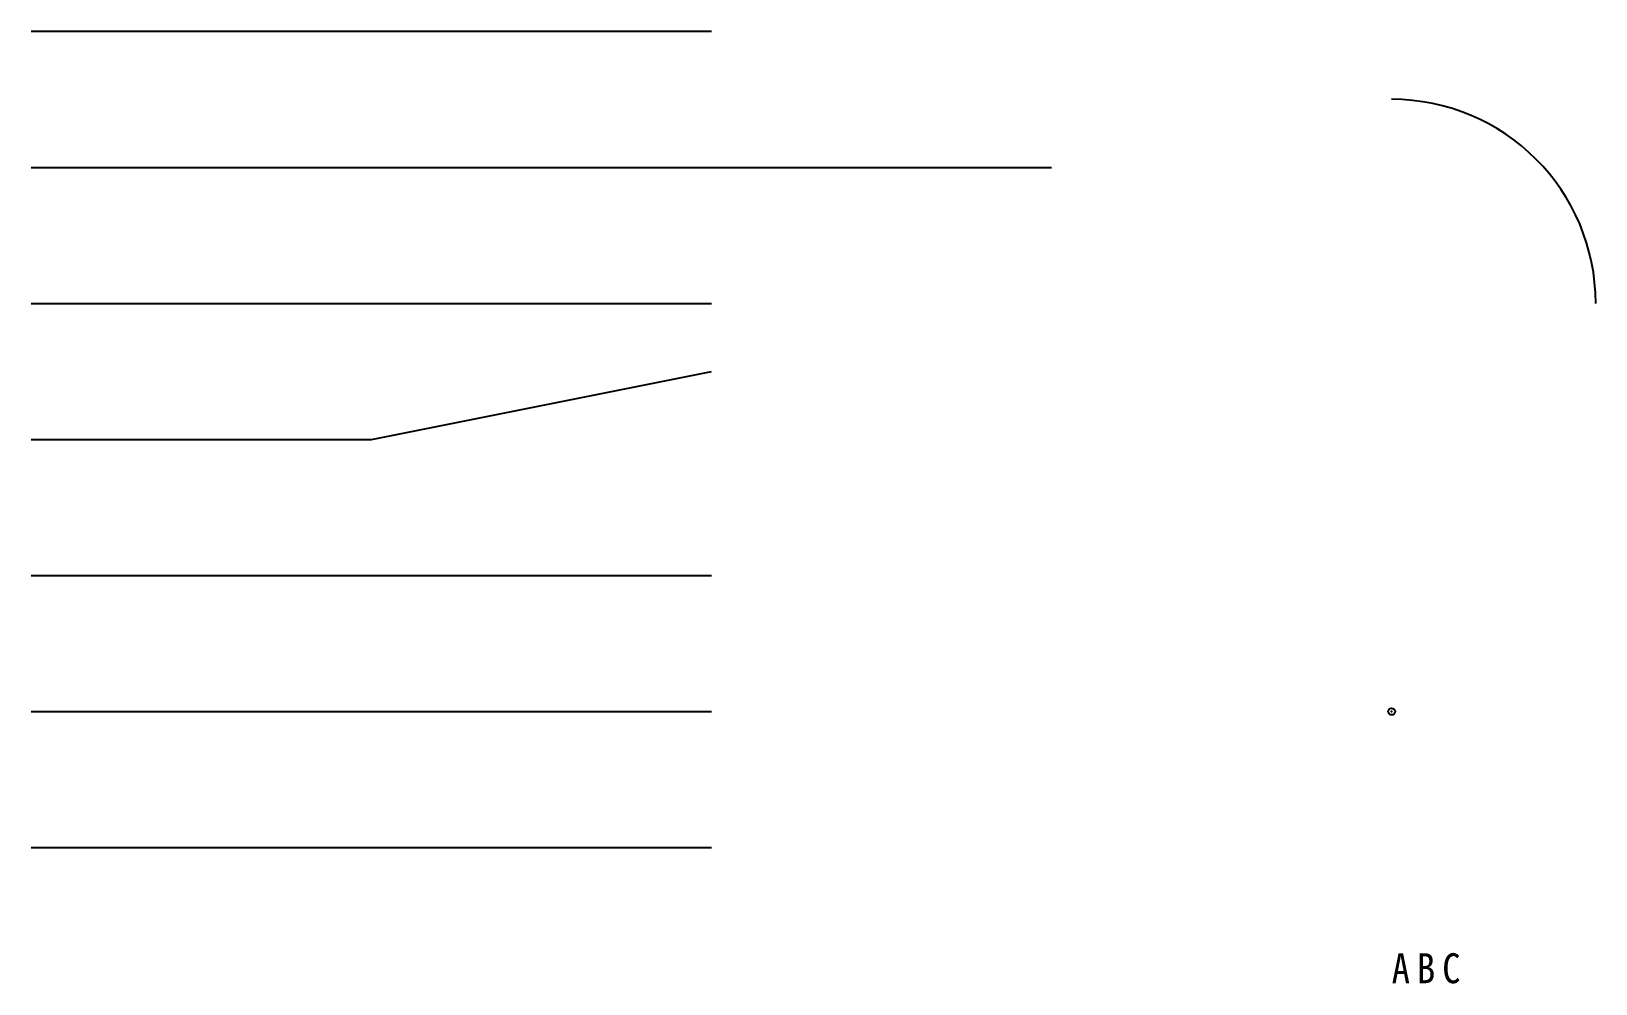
# Model space of a CAD drawing. Units: millimetres at full size, sheet at 1:200. Extents: x -16000 to 7000, y 0 to 14000.
import ezdxf

# ---------------------------------------------------------------- set-up
doc = ezdxf.new("R2010")
doc.units = ezdxf.units.MM
doc.header["$LTSCALE"] = 200
doc.header["$PDMODE"] = 32
doc.header["$PDSIZE"] = 100
doc.linetypes.add('DASHED1', pattern=[1.8, 1.2, -0.6])
doc.layers.add('0-0_\u3000本体', color=4, linetype='Continuous')
doc.layers.add('0-1_2Fﾍﾞﾗﾝﾀﾞ', color=4, linetype='Continuous')
doc.styles.add('ＭＳ ゴシック', font='')
doc.styles.get('ＭＳ ゴシック').set_extended_font_data('MS Gothic')

msp = doc.modelspace()

# ---------------------------------------------------------------- linework, layer by layer
at = {"layer": '0-0_\u3000本体'}
for p, q in [((-16000, 14000), (-6000, 14000)), ((-16000, 12000), (-1000, 12000)), ((-16000, 6000), (-6000, 6000)), ((-16000, 4000), (-6000, 4000)), ((-16000, 2000), (-6000, 2000))]:
    msp.add_line(p, q, dxfattribs=at)
at = {"layer": '0-0_\u3000本体', "color": 7}
msp.add_line((-16000, 6000), (-6000, 6000), dxfattribs=at)
at = {"layer": '0-0_\u3000本体', "linetype": 'DASHED1'}
msp.add_line((-16000, 4000), (-6000, 4000), dxfattribs=at)
at = {"layer": '0-0_\u3000本体'}
for points in [[(-16000, 10000), (-11000, 10000), (-6000, 10000)], [(-16000, 8000), (-11000, 8000), (-6000, 9000)]]:
    msp.add_lwpolyline(points, dxfattribs=at)
msp.add_arc((4000, 10000), 3000, 0, 90, dxfattribs=at)
msp.add_point((4000, 4000), dxfattribs=at)
at = {"layer": '0-1_2Fﾍﾞﾗﾝﾀﾞ'}
msp.add_line((-16000, 2000), (-6000, 2000), dxfattribs=at)

# ---------------------------------------------------------------- texts
at = {"layer": '0-0_\u3000本体', "insert": (4000, 0), "char_height": 439.9, "attachment_point": 7, "style": 'ＭＳ ゴシック'}
msp.add_mtext('\\T1.38;\\W0.9;ABC', dxfattribs=at)

doc.saveas('drawing.dxf')
